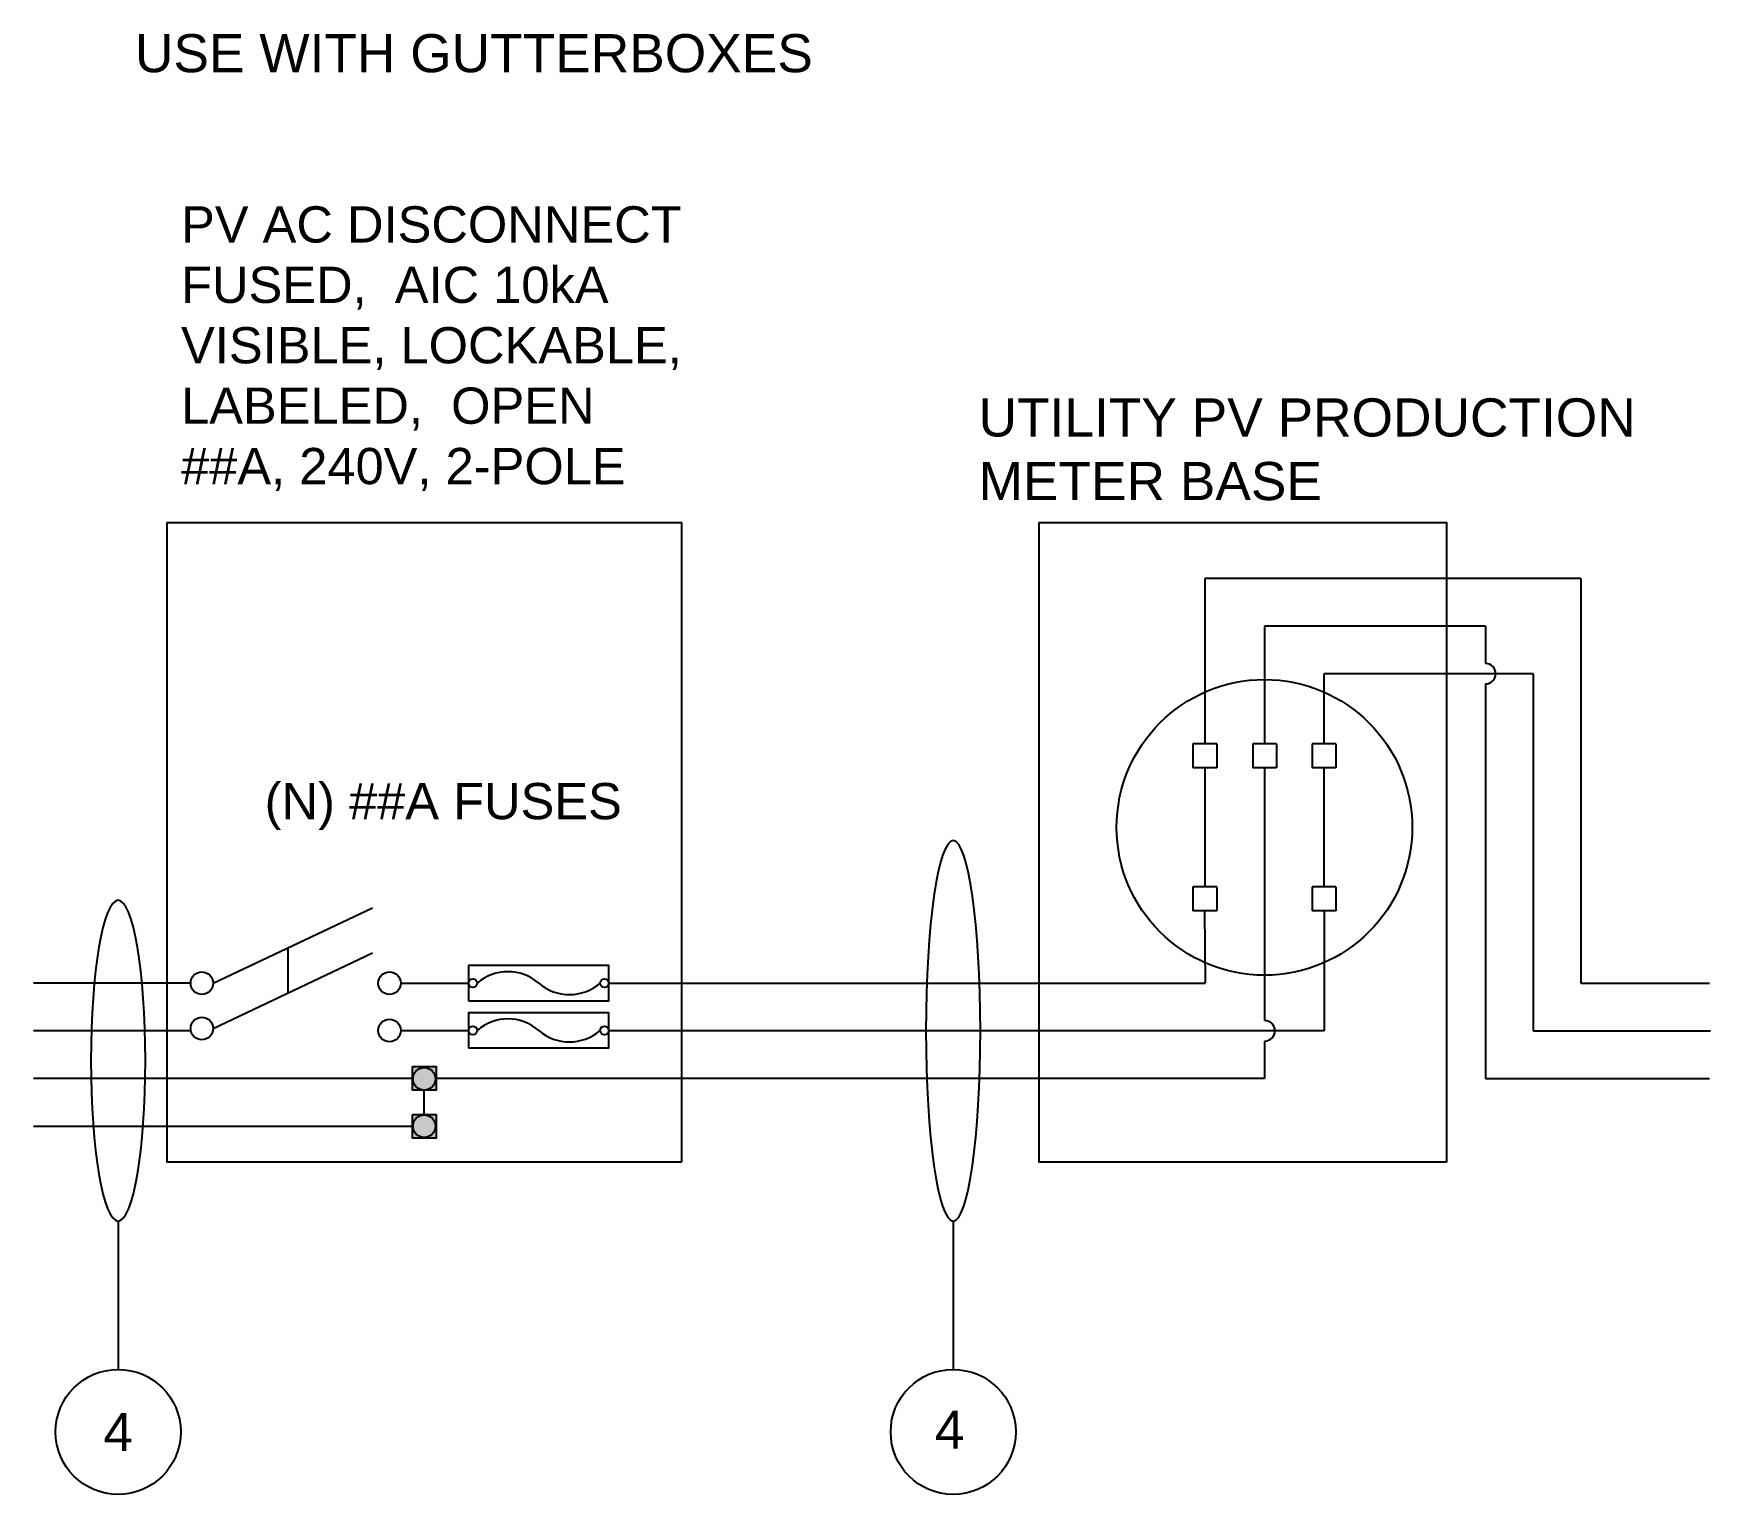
# Model space of a CAD drawing. Header units: inches. Extents: x 283.3 to 318.5, y 6.7 to 99.1.
# Drawn here: x 283.34 to 318.51, y 6.68 to 37.32 of the extents above; entities outside this region: 1.
import ezdxf

# ---------------------------------------------------------------- set-up
doc = ezdxf.new("R2010")
doc.units = ezdxf.units.IN
doc.header["$MEASUREMENT"] = 0
for name, color, linetype in [('Ground', 3, 'Continuous'), ('Negative', 7, 'Continuous'), ('Positive', 1, 'Continuous')]:
    doc.layers.add(name, color=color, linetype=linetype)
doc.layers.add('Hidden', color=1, linetype='Continuous', lineweight=25, plot=False)
doc.layers.add('wirecallout', color=4, linetype='Continuous', lineweight=25)
doc.styles.get("Standard").update_dxf_attribs({"font": 'arial.ttf'})

# ---------------------------------------------------------------- blocks, each defined once
blk = doc.blocks.new('*T21')
at = {"color": 0, "linetype": 'ByBlock', "lineweight": -2, "transparency": 16777216}
for p, q in [((0, 0), (8.467, 0)), ((0, 0), (0, -4.497)), ((4.233, 0), (4.233, -4.497)), ((8.467, 0), (8.467, -4.497)), ((0, -1.348), (8.467, -1.348)), ((0, -2.697), (8.467, -2.697)), ((0, -4.497), (8.467, -4.497))]:
    blk.add_line(p, q, dxfattribs=at)
at = {"color": 0, "transparency": 16777216, "char_height": 0.55556, "width": 3.63333}
for s, insert, attachment_point in [('{\\fCalibri|b0|i0|c0;AC DISCO', (0.3, -1.048), 7), ('{\\fCalibri|b0|i0|c0;', (8.167, -1.048), 9), ('{\\fCalibri|b0|i0|c0;PV BREAK', (0.3, -2.397), 7), ('{\\fCalibri|b0|i0|c0;', (4.533, -2.397), 7)]:
    blk.add_mtext(s, dxfattribs=dict(at, insert=insert, attachment_point=attachment_point))

msp = doc.modelspace()

# ---------------------------------------------------------------- hatches: boundary and pattern name
h = msp.add_hatch(color=256)
h.dxf.hatch_style = 1
h.paths.add_polyline_path([(291.785, 15.654), (291.289, 15.654), (291.289, 15.406), (291.785, 15.406)])
h.paths.add_polyline_path([(291.785, 15.406), (291.289, 15.406), (291.289, 15.158), (291.785, 15.158)])
h = msp.add_hatch(color=256)
h.dxf.hatch_style = 1
h.paths.add_polyline_path([(291.785, 14.654), (291.289, 14.654), (291.289, 14.406), (291.785, 14.406)])
h.paths.add_polyline_path([(291.785, 14.406), (291.289, 14.406), (291.289, 14.158), (291.785, 14.158)])

# ---------------------------------------------------------------- linework, layer by layer
for p, q in [((307.909, 25.894), (307.909, 22.422)), ((315.795, 25.894), (307.909, 25.894)), ((315.795, 25.894), (315.795, 17.406)), ((309.163, 24.894), (309.163, 22.422)), ((313.795, 24.894), (309.163, 24.894)), ((313.795, 24.894), (313.795, 24.109)), ((314.795, 23.894), (310.409, 23.894)), ((310.409, 22.422), (310.409, 23.894)), ((313.795, 23.679), (313.795, 15.406)), ((314.795, 23.894), (314.795, 16.406)), ((307.659, 22.422), (307.659, 21.922)), ((308.159, 22.422), (307.659, 22.422)), ((308.159, 22.422), (308.159, 21.922)), ((308.912, 22.422), (308.912, 21.922)), ((309.412, 22.422), (308.912, 22.422)), ((309.412, 22.422), (309.412, 21.922)), ((310.159, 22.422), (310.159, 21.922)), ((310.659, 22.422), (310.159, 22.422)), ((310.659, 22.422), (310.659, 21.922)), ((308.159, 21.922), (307.659, 21.922)), ((307.909, 21.922), (307.909, 21.41)), ((307.909, 21.922), (307.909, 19.422)), ((309.412, 21.922), (308.912, 21.922)), ((309.163, 21.922), (309.163, 18.628)), ((310.659, 21.922), (310.159, 21.922)), ((310.409, 19.422), (310.409, 21.922)), ((307.659, 19.422), (307.659, 18.922)), ((308.159, 19.422), (307.659, 19.422)), ((308.159, 19.422), (308.159, 18.922)), ((310.159, 19.422), (310.159, 18.922)), ((310.659, 19.422), (310.159, 19.422)), ((310.659, 19.422), (310.659, 18.922)), ((287.109, 17.406), (290.453, 18.988)), ((308.159, 18.922), (307.659, 18.922)), ((307.903, 18.922), (307.913, 17.406)), ((310.659, 18.922), (310.159, 18.922)), ((310.409, 18.922), (310.409, 16.406)), ((309.163, 18.628), (309.163, 16.621)), ((287.109, 16.456), (290.453, 18.038)), ((288.675, 18.146), (288.675, 17.196)), ((291.044, 17.406), (292.464, 17.406)), ((295.41, 17.406), (307.913, 17.406)), ((291.044, 16.414), (292.464, 16.414)), ((310.409, 16.406), (295.41, 16.406)), ((309.163, 16.191), (309.163, 15.406)), ((291.302, 15.406), (283.342, 15.406)), ((291.537, 14.642), (291.537, 15.162)), ((309.163, 15.406), (291.773, 15.406)), ((285.117, 12.416), (285.117, 9.305)), ((302.631, 12.416), (302.631, 9.305))]:
    msp.add_line(p, q)
for points in [[(296.93, 13.653), (286.144, 13.653), (286.144, 27.069), (296.93, 27.069)], [(312.976, 13.653), (304.432, 13.653), (304.432, 27.069), (312.976, 27.069)], [(292.464, 17.037), (295.41, 17.037), (295.41, 17.775), (292.464, 17.775)], [(292.464, 16.046), (295.41, 16.046), (295.41, 16.783), (292.464, 16.783)], [(291.289, 15.654), (291.785, 15.654), (291.785, 15.158), (291.289, 15.158)], [(291.289, 14.654), (291.785, 14.654), (291.785, 14.158), (291.289, 14.158)]]:
    msp.add_lwpolyline(points, close=True)
for points in [[(315.795, 17.406), (318.495, 17.406)], [(314.795, 16.406), (318.513, 16.406)], [(313.795, 15.406), (318.495, 15.406)]]:
    msp.add_lwpolyline(points)
for centre, radius in [((309.159, 20.672), 3.1), ((286.874, 17.406), 0.236), ((290.809, 17.406), 0.236), ((292.556, 17.406), 0.0922), ((295.318, 17.406), 0.0922), ((286.874, 16.456), 0.236), ((290.809, 16.414), 0.236), ((292.556, 16.414), 0.0922), ((295.318, 16.414), 0.0922), ((291.537, 15.398), 0.236), ((291.537, 14.406), 0.236), ((285.117, 7.994), 1.311), ((302.631, 7.994), 1.311)]:
    msp.add_circle(centre, radius)
for centre, radius, start, end in [((313.795, 23.894), 0.215, 270, 90), ((293.293, 16.661), 0.985, 49.1308, 130.8692), ((294.582, 18.151), 0.985, 229.1308, 310.8692), ((293.293, 15.67), 0.985, 49.1308, 130.8692), ((309.163, 16.406), 0.215, 270, 90), ((294.582, 17.159), 0.985, 229.1308, 310.8692)]:
    msp.add_arc(centre, radius, start, end)
at = {"layer": 'Ground'}
msp.add_lwpolyline([(283.342, 14.406), (291.302, 14.406)], dxfattribs=at)
at = {"layer": 'Negative'}
msp.add_line((286.638, 17.406), (283.342, 17.406), dxfattribs=at)
at = {"layer": 'Positive', "color": 7}
msp.add_line((286.643, 16.406), (283.342, 16.406), dxfattribs=at)
at = {"layer": 'wirecallout', "color": 7, "extrusion": (0, 0, -1)}
for centre, major_axis, ratio in [((302.631, 16.406), (0, 3.99), 0.14309), ((285.117, 15.78), (0, 3.364), 0.169711)]:
    msp.add_ellipse(centre, major_axis=major_axis, ratio=ratio, dxfattribs=at)

# ---------------------------------------------------------------- block references
msp.add_blockref('*T21', (293.188, 99.125))

# ---------------------------------------------------------------- texts
msp.add_text('(N) ##A FUSES', height=0.76).set_placement((288.189, 20.843))
for s, width, gutter_width, heights, insert, char_height, attachment_point in [('PV AC DISCONNECT\\PFUSED,  AIC 10kA\\PVISIBLE, LOCKABLE, LABELED,  OPEN\\P##A, 240V, 2-POLE', 12.26664, 0.95, [6.355], (286.436, 27.728), 0.76, 7), ('\\A1;\\pxql;UTILITY PV PRODUCTION\\PMETER BASE', 14.51791, 1, [5.98], (303.162, 27.524), 0.8, 7), ('4', 15.64005, 1, [0], (302.868, 8.443), 0.8, 3), ('4', 15.64005, 1, [0], (285.117, 7.994), 0.8, 5)]:
    msp.add_mtext_dynamic_manual_height_columns(s, width=width, gutter_width=gutter_width, heights=heights, dxfattribs=dict(insert=insert, char_height=char_height, attachment_point=attachment_point))
at = {"layer": 'Hidden', "insert": (285.469, 37.308), "char_height": 0.8, "attachment_point": 1}
msp.add_mtext_dynamic_manual_height_columns('{\\C1;USE WITH GUTTERBOXES}', width=15.8617, gutter_width=1, heights=[8.066], dxfattribs=at)

doc.saveas('drawing.dxf')
